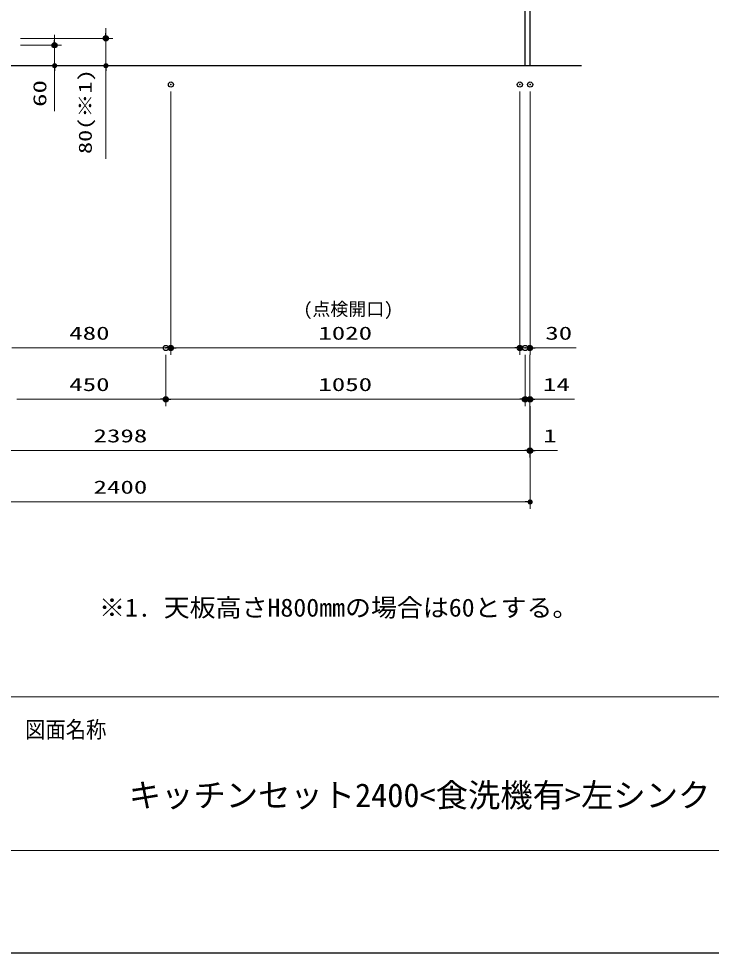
# Model space of a CAD drawing. Units: millimetres, scale not verified. Extents: x -9797 to 9797, y -4555 to 4555.
# Drawn here: x -6569 to -4544, y -4455 to -1724 of the extents above; entities that cross this region are included whole.
import ezdxf
from ezdxf.enums import TextEntityAlignment as Align

# ---------------------------------------------------------------- set-up
doc = ezdxf.new("R2010")
doc.units = ezdxf.units.MM
doc.header["$LTSCALE"] = 30
doc.header["$PDMODE"] = 32
doc.header["$PDSIZE"] = 15
for name, color, linetype, lineweight in [('0-0_0', 7, 'Continuous', 25), ('0-1_KABE', 4, 'Continuous', 25), ('0-2_寸法ﾚｲﾔｰ', 30, 'Continuous', 13), ('0-3_DEFPOINTS', 7, 'Continuous', 25), ('0-6_図面枠', 3, 'Continuous', 15)]:
    doc.layers.add(name, color=color, linetype=linetype, lineweight=lineweight)
doc.styles.add('ＭＳ ゴシック', font='')
doc.styles.get('ＭＳ ゴシック').set_extended_font_data('MS Gothic')

# ---------------------------------------------------------------- blocks, each defined once
blk = doc.blocks.new('_DOT')
at = {"layer": '0-0_0', "color": 30}
blk.add_line((-15, 0), (-30, 0), dxfattribs=at)
for points in [[(0, 0), (-15, 0), (-14.88, 1.88)], [(0, 0), (-14.88, -1.88), (-15, 0)], [(0, 0), (-14.88, 1.88), (-14.53, 3.73)], [(0, 0), (-14.53, -3.73), (-14.88, -1.88)], [(0, 0), (-14.53, 3.73), (-13.95, 5.52)], [(0, 0), (-13.95, -5.52), (-14.53, -3.73)], [(0, 0), (-13.95, 5.52), (-13.14, 7.23)], [(0, 0), (-13.14, -7.23), (-13.95, -5.52)], [(0, 0), (-13.14, 7.23), (-12.14, 8.82)], [(0, 0), (-12.14, -8.82), (-13.14, -7.23)], [(0, 0), (-12.14, 8.82), (-10.93, 10.27)], [(0, 0), (-10.93, -10.27), (-12.14, -8.82)], [(0, 0), (-10.93, 10.27), (-9.56, 11.56)], [(0, 0), (-9.56, -11.56), (-10.93, -10.27)], [(0, 0), (-9.56, 11.56), (-8.04, 12.66)], [(0, 0), (-8.04, -12.66), (-9.56, -11.56)], [(0, 0), (-8.04, 12.66), (-6.39, 13.57)], [(0, 0), (-6.39, -13.57), (-8.04, -12.66)], [(0, 0), (-6.39, 13.57), (-4.64, 14.27)], [(0, 0), (-4.64, -14.27), (-6.39, -13.57)], [(0, 0), (-4.64, 14.27), (-2.81, 14.73)], [(0, 0), (-2.81, -14.73), (-4.64, -14.27)], [(0, 0), (-2.81, 14.73), (-0.94, 14.97)], [(0, 0), (-0.94, -14.97), (-2.81, -14.73)], [(0, 0), (-0.94, 14.97), (0.94, 14.97)], [(0, 0), (0.94, -14.97), (-0.94, -14.97)], [(0, 0), (0.94, 14.97), (2.81, 14.73)], [(0, 0), (2.81, 14.73), (4.64, 14.27)], [(0, 0), (4.64, 14.27), (6.39, 13.57)], [(0, 0), (6.39, 13.57), (8.04, 12.66)], [(0, 0), (8.04, 12.66), (9.56, 11.56)], [(0, 0), (9.56, 11.56), (10.93, 10.27)], [(0, 0), (10.93, 10.27), (12.14, 8.82)], [(0, 0), (12.14, 8.82), (13.14, 7.23)], [(0, 0), (13.14, 7.23), (13.95, 5.52)], [(0, 0), (13.95, 5.52), (14.53, 3.73)], [(0, 0), (14.53, 3.73), (14.88, 1.88)], [(0, 0), (14.88, 1.88), (15, 0)], [(0, 0), (2.81, -14.73), (0.94, -14.97)], [(0, 0), (4.64, -14.27), (2.81, -14.73)], [(0, 0), (6.39, -13.57), (4.64, -14.27)], [(0, 0), (8.04, -12.66), (6.39, -13.57)], [(0, 0), (9.56, -11.56), (8.04, -12.66)], [(0, 0), (10.93, -10.27), (9.56, -11.56)], [(0, 0), (12.14, -8.82), (10.93, -10.27)], [(0, 0), (13.14, -7.23), (12.14, -8.82)], [(0, 0), (13.95, -5.52), (13.14, -7.23)], [(0, 0), (14.53, -3.73), (13.95, -5.52)], [(0, 0), (14.88, -1.88), (14.53, -3.73)], [(0, 0), (15, 0), (14.88, -1.88)]]:
    blk.add_solid(points, dxfattribs=at)

msp = doc.modelspace()

# ---------------------------------------------------------------- linework, layer by layer
at = {"layer": '0-0_0'}
msp.add_lwpolyline([(-5089.06, -1023.93), (-5075.06, -1023.93), (-5075.06, -1860.93), (-5089.06, -1860.93)], close=True, dxfattribs=at)
at = {"layer": '0-1_KABE'}
msp.add_line((-4924.06, -1860.93), (-7624.06, -1860.93), dxfattribs=at)
at = {"layer": '0-2_寸法ﾚｲﾔｰ'}
for p, q in [((-6464.06, -1785.93), (-6464.06, -1770.93)), ((-6314.06, -1765.93), (-6314.06, -1750.93)), ((-6564.06, -1780.93), (-6294.06, -1780.93)), ((-6564.06, -1800.93), (-6444.06, -1800.93)), ((-6464.06, -1860.93), (-6464.06, -1800.93)), ((-6314.06, -1860.93), (-6314.06, -1780.93)), ((-6564.06, -1860.93), (-6444.06, -1860.93)), ((-6564.06, -1860.93), (-6294.06, -1860.93)), ((-6464.06, -1860.93), (-6464.06, -1993.78)), ((-6464.06, -1875.93), (-6464.06, -1890.93)), ((-6314.06, -1860.93), (-6314.06, -2133.21)), ((-6314.06, -1875.93), (-6314.06, -1890.93)), ((-6124.06, -1935.93), (-6124.06, -2705.93)), ((-6124.06, -1935.93), (-6124.06, -2705.93)), ((-5104.06, -1935.93), (-5104.06, -2705.93)), ((-5104.06, -1935.93), (-5104.06, -2705.93)), ((-5074.06, -1935.93), (-5074.06, -2705.93)), ((-6139.06, -2685.93), (-6589.06, -2685.93)), ((-5119.06, -2685.93), (-6109.06, -2685.93)), ((-5119.06, -2685.93), (-5134.06, -2685.93)), ((-5074.06, -2685.93), (-5104.06, -2685.93)), ((-5074.06, -2685.93), (-4939.3, -2685.93)), ((-5059.06, -2685.93), (-5044.06, -2685.93)), ((-6139.06, -2705.93), (-6139.06, -2855.93)), ((-6139.06, -2705.93), (-6139.06, -2855.93)), ((-5089.06, -2705.93), (-5089.06, -2855.93)), ((-5089.06, -2705.93), (-5089.06, -2855.93)), ((-5075.06, -2705.93), (-5075.06, -3005.93)), ((-5075.06, -2705.93), (-5075.06, -2855.93)), ((-6154.06, -2835.93), (-6574.06, -2835.93)), ((-5104.06, -2835.93), (-6124.06, -2835.93)), ((-5104.06, -2835.93), (-5119.06, -2835.93)), ((-5075.06, -2835.93), (-5089.06, -2835.93)), ((-5075.06, -2835.93), (-4944.06, -2835.93)), ((-5060.06, -2835.93), (-5045.06, -2835.93)), ((-5075.06, -2855.93), (-5075.06, -3005.93)), ((-5074.06, -2855.93), (-5074.06, -3155.93)), ((-5074.06, -2855.93), (-5074.06, -3005.93)), ((-7458.06, -2985.93), (-5090.06, -2985.93)), ((-5090.06, -2985.93), (-5105.06, -2985.93)), ((-5075.06, -2985.93), (-5074.06, -2985.93)), ((-5074.06, -2985.93), (-4994.54, -2985.93)), ((-5059.06, -2985.93), (-5044.06, -2985.93)), ((-5089.06, -3135.93), (-7459.06, -3135.93))]:
    msp.add_line(p, q, dxfattribs=at)
at = {"layer": '0-3_DEFPOINTS'}
msp.add_line((2902.77, -4455), (-9697.23, -4455), dxfattribs=at)
for p in [(-6314.06, -1780.93), (-6464.06, -1800.93), (-6124.06, -1915.93), (-6124.06, -1915.93), (-5104.06, -1915.93), (-5074.06, -1915.93), (-6139.06, -2685.93), (-6139.06, -2685.93), (-6124.06, -2685.93), (-5104.06, -2685.93), (-5089.06, -2685.93), (-5075.06, -2685.93), (-6139.06, -2835.93), (-5089.06, -2835.93), (-5075.06, -2835.93), (-5074.06, -2835.93), (-5074.06, -2835.93), (-5075.06, -2985.93), (-5074.06, -2985.93)]:
    msp.add_point(p, dxfattribs=at)
at = {"layer": '0-6_図面枠'}
msp.add_line((-9397.23, -3705), (2602.77, -3705), dxfattribs=at)
msp.add_lwpolyline([(-9397.23, -4155), (2602.77, -4155), (2602.77, 4155), (-9397.23, 4155)], close=True, dxfattribs=at)

# ---------------------------------------------------------------- block references
at = {"layer": '0-2_寸法ﾚｲﾔｰ', "xscale": 0.5, "yscale": 0.5}
for p, rotation in [((-6314.06, -1780.93), 270), ((-6464.06, -1800.93), 270), ((-6464.06, -1860.93), 90), ((-6314.06, -1860.93), 90), ((-6124.06, -2685.93), 180), ((-5074.06, -2685.93), 180), ((-6139.06, -2835.93), 180), ((-5075.06, -2835.93), 180), ((-5074.06, -2985.93), 180)]:
    msp.add_blockref('_DOT', p, dxfattribs=dict(at, rotation=rotation))
for p in [(-6124.06, -2685.93), (-5104.06, -2685.93), (-5104.06, -2685.93), (-6139.06, -2835.93), (-5089.06, -2835.93), (-5089.06, -2835.93), (-5075.06, -2985.93), (-5075.06, -2985.93), (-5074.06, -3135.93)]:
    msp.add_blockref('_DOT', p, dxfattribs=at)

# ---------------------------------------------------------------- texts
at = {"layer": '0-0_0', "style": 'ＭＳ ゴシック', "width": 1.05}
msp.add_text('※1. 天板高さH800mmの場合は60とする。', height=52.92, dxfattribs=at).set_placement((-6334.25, -3486.96), align=Align.BOTTOM_LEFT)
at = {"layer": '0-2_寸法ﾚｲﾔｰ', "style": 'ＭＳ ゴシック'}
for s, height, width, p in [('80(※1)', 38.48, 1.35, (-6343.8, -2118.93)), ('60', 38.49, 1.5, (-6476.66, -1981.4))]:
    msp.add_text(s, height=height, rotation=90, dxfattribs=dict(at, width=width)).set_placement(p, align=Align.BOTTOM_LEFT)
msp.add_text('(点検開口)', height=38.48, dxfattribs=at).set_placement((-5736.73, -2602.85), align=Align.BOTTOM_LEFT)
at = {"layer": '0-2_寸法ﾚｲﾔｰ', "style": 'ＭＳ ゴシック', "width": 1.5}
for s, p in [('480', (-6421.21, -2673.33)), ('1020', (-5693.11, -2673.33)), ('30', (-5029.78, -2673.33)), ('450', (-6421.21, -2823.33)), ('1050', (-5693.11, -2823.33)), ('14', (-5036.44, -2823.33)), ('2398', (-6350.25, -2973.33)), ('1', (-5035.49, -2973.33)), ('2400', (-6350.25, -3123.33))]:
    msp.add_text(s, height=38.49, dxfattribs=at).set_placement(p, align=Align.BOTTOM_LEFT)
at = {"layer": '0-6_図面枠', "style": 'ＭＳ ゴシック', "width": 0.9}
msp.add_text('図面名称', height=48.39, dxfattribs=at).set_placement((-6550.26, -3839.73), align=Align.BOTTOM_LEFT)
at = {"layer": '0-6_図面枠', "style": 'ＭＳ ゴシック'}
msp.add_text('キッチンセット2400<食洗機有>左シンク\u3000設備図面 ', height=69.27, dxfattribs=at).set_placement((-6247.23, -4048.32), align=Align.BOTTOM_LEFT)

doc.saveas('drawing.dxf')
